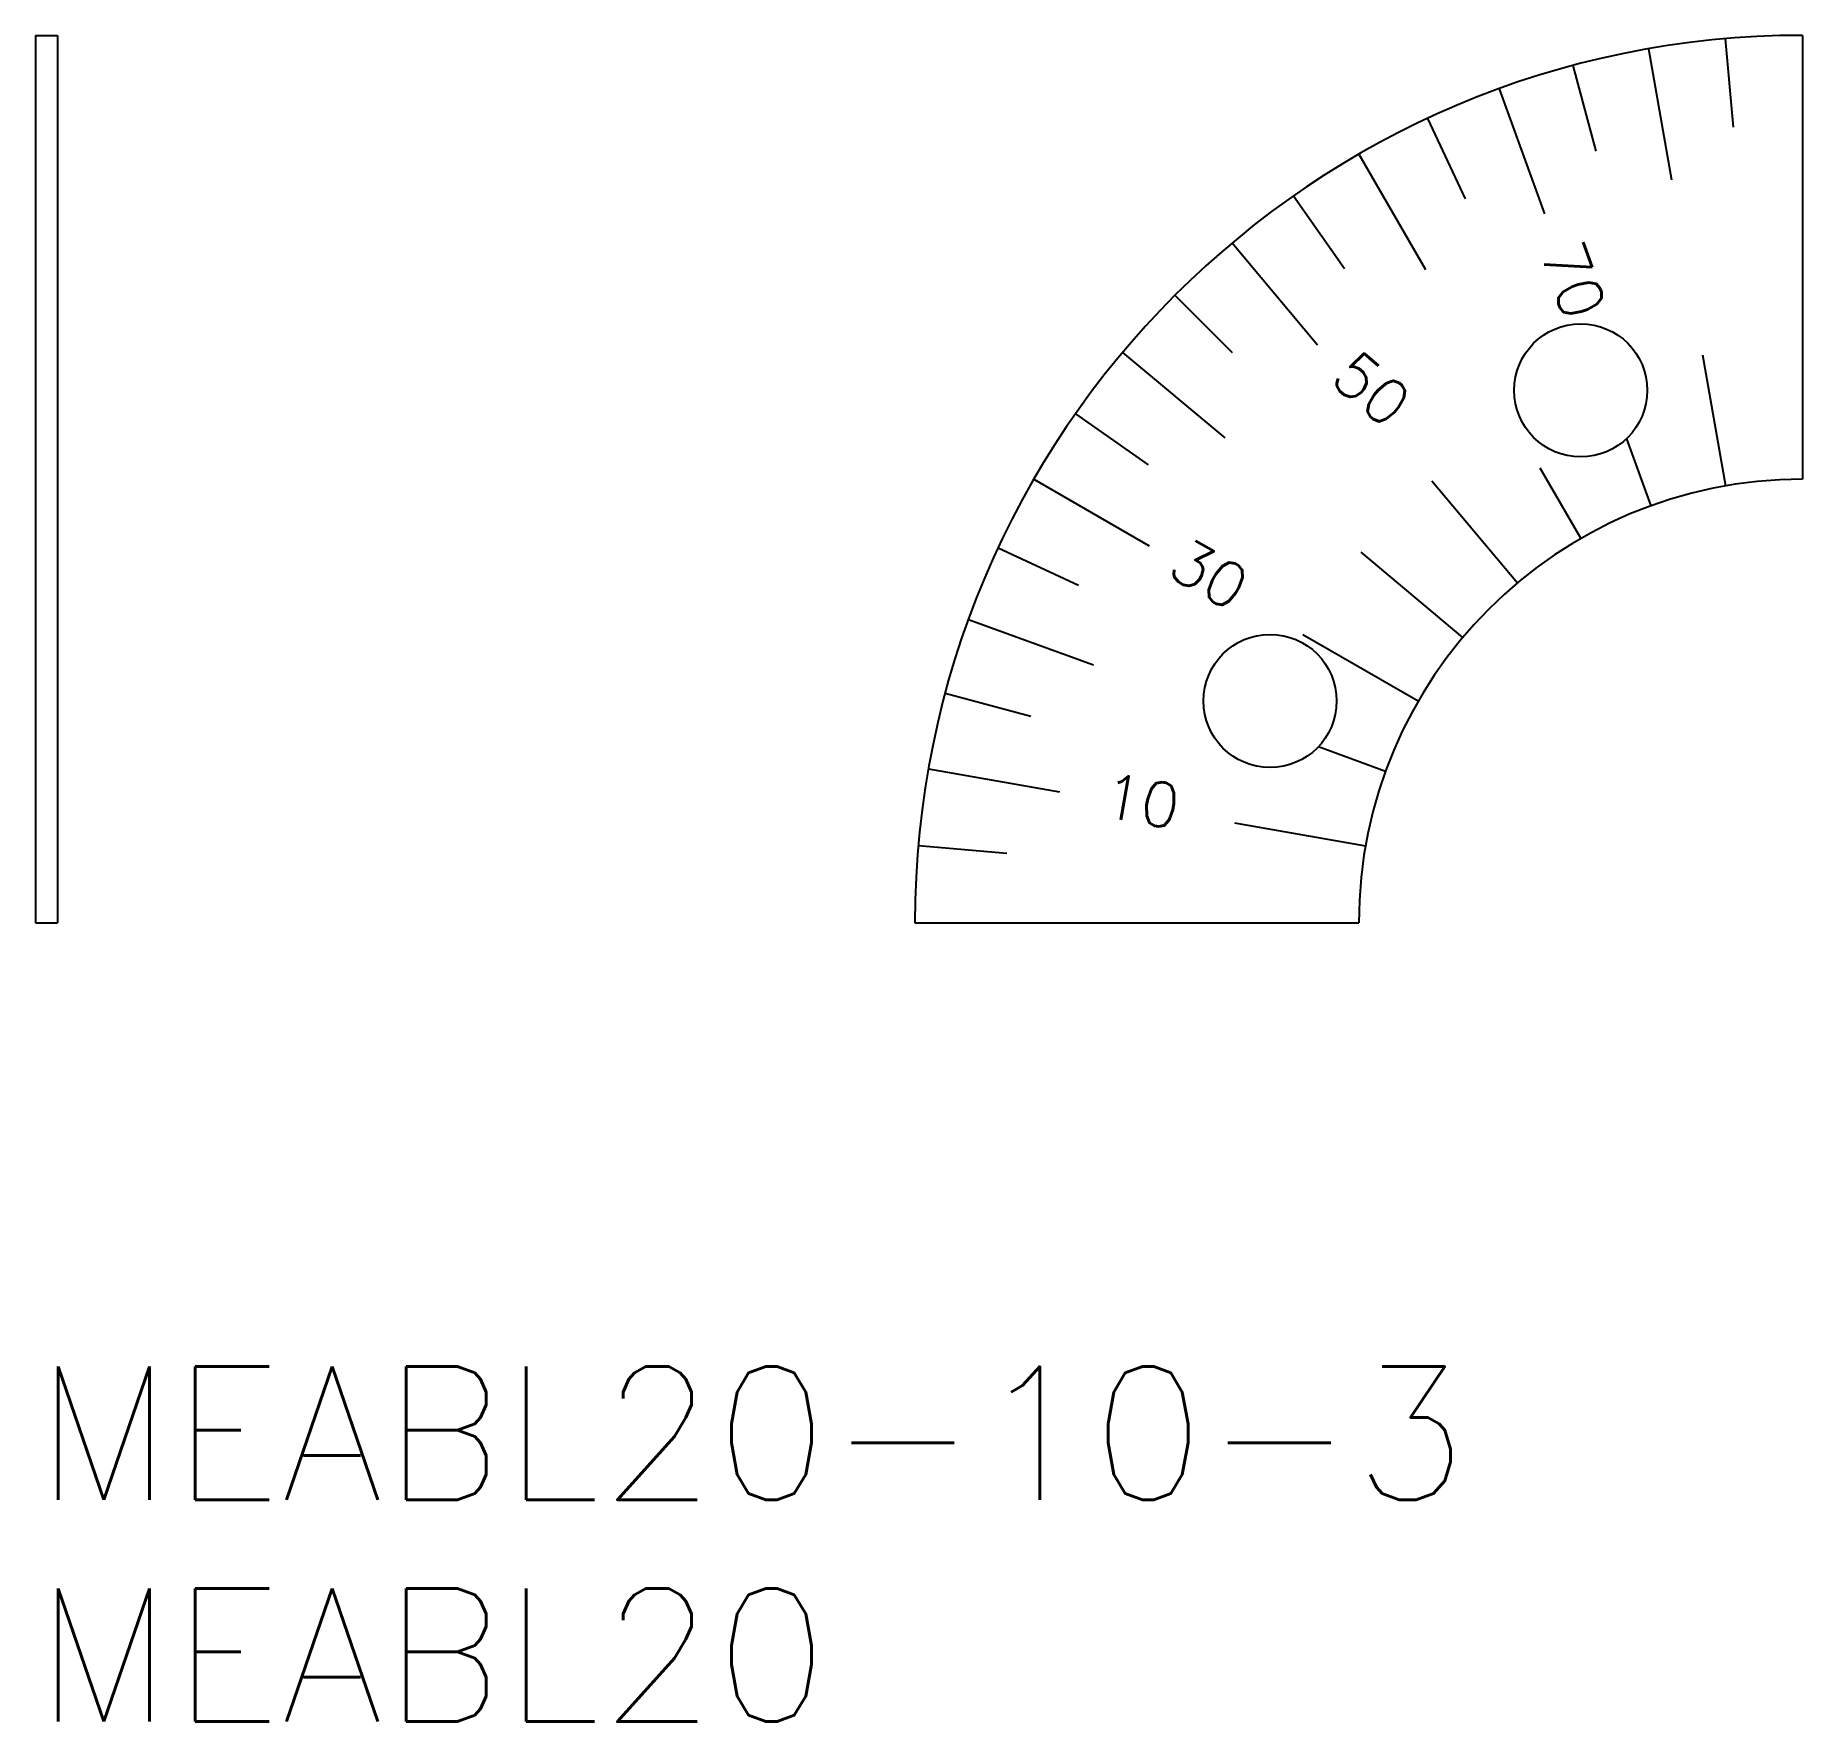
# Model space of a CAD drawing. Extents: x 0 to 39.8, y -8 to 30.
import ezdxf

# ---------------------------------------------------------------- set-up
doc = ezdxf.new("R2010")
doc.units = 0
doc.header["$LTSCALE"] = 0.5
doc.layers.add('MSM_CONTINUOUS', color=7, linetype='CONTINUOUS')
doc.layers.add('MSM_PART_NUMBER', color=7, linetype='CONTINUOUS')
doc.styles.get("Standard").update_dxf_attribs({"font": 'txt.shx', "height": 3, "bigfont": 'bigfont.shx'})

# ---------------------------------------------------------------- blocks, each defined once
blk = doc.blocks.new('*U2')
at = {"layer": 'MSM_PART_NUMBER'}
blk.add_text('MEABL20-10-3', height=3, dxfattribs=at).set_placement((0, -3))
blk = doc.blocks.new('*U3')
at = {"layer": 'MSM_PART_NUMBER'}
blk.add_text('MEABL20', height=3, dxfattribs=at).set_placement((0, -8))

msp = doc.modelspace()

# ---------------------------------------------------------------- linework, layer by layer
at = {"layer": 'MSM_CONTINUOUS'}
for p, q in [((0, 30), (0.5, 30)), ((0, 30), (0, 10)), ((0.5, 30), (0.5, 10)), ((38.076, 29.924), (38.251, 27.932)), ((39.819, 30), (39.819, 20)), ((36.346, 29.696), (36.867, 26.742)), ((34.643, 29.319), (35.161, 27.387)), ((32.979, 28.794), (34.005, 25.975)), ((31.367, 28.126), (32.212, 26.314)), ((29.819, 27.321), (31.319, 24.722)), ((28.348, 26.383), (29.495, 24.745)), ((26.964, 25.321), (28.892, 23.023)), ((25.677, 24.142), (26.966, 22.854)), ((24.498, 22.856), (26.797, 20.927)), ((37.562, 22.803), (38.083, 19.848)), ((23.436, 21.472), (25.075, 20.324)), ((35.849, 20.909), (36.399, 19.397)), ((22.499, 20), (25.097, 18.5)), ((31.463, 19.959), (33.391, 17.66)), ((33.901, 20.251), (34.819, 18.66)), ((21.693, 18.452), (23.506, 17.607)), ((29.861, 18.356), (32.159, 16.428)), ((21.026, 16.84), (23.845, 15.814)), ((28.561, 16.5), (31.159, 15)), ((20.501, 15.176), (22.433, 14.659)), ((28.91, 13.971), (30.422, 13.42)), ((20.123, 13.473), (23.078, 12.952)), ((27.017, 12.257), (29.971, 11.736)), ((19.895, 11.743), (21.888, 11.569)), ((0, 10), (0.5, 10)), ((19.819, 10), (29.819, 10))]:
    msp.add_line(p, q, dxfattribs=at)
for centre in [(34.819, 22), (27.819, 15)]:
    msp.add_circle(centre, 1.5, dxfattribs=at)
for radius in [20, 10]:
    msp.add_arc((39.819, 10), radius, 90, 180, dxfattribs=at)

# ---------------------------------------------------------------- block references
for name in ['*U2', '*U3']:
    msp.add_blockref(name, (0, 0), dxfattribs=at)

# ---------------------------------------------------------------- texts
for s, rotation, p in [('70', 290, (33.891, 25.118)), ('50', 320, (29.131, 22.202)), ('30', 330, (25.456, 17.853)), ('10', 350, (23.994, 12.403))]:
    msp.add_text(s, height=1, rotation=rotation, dxfattribs=at).set_placement(p)

doc.saveas('drawing.dxf')
